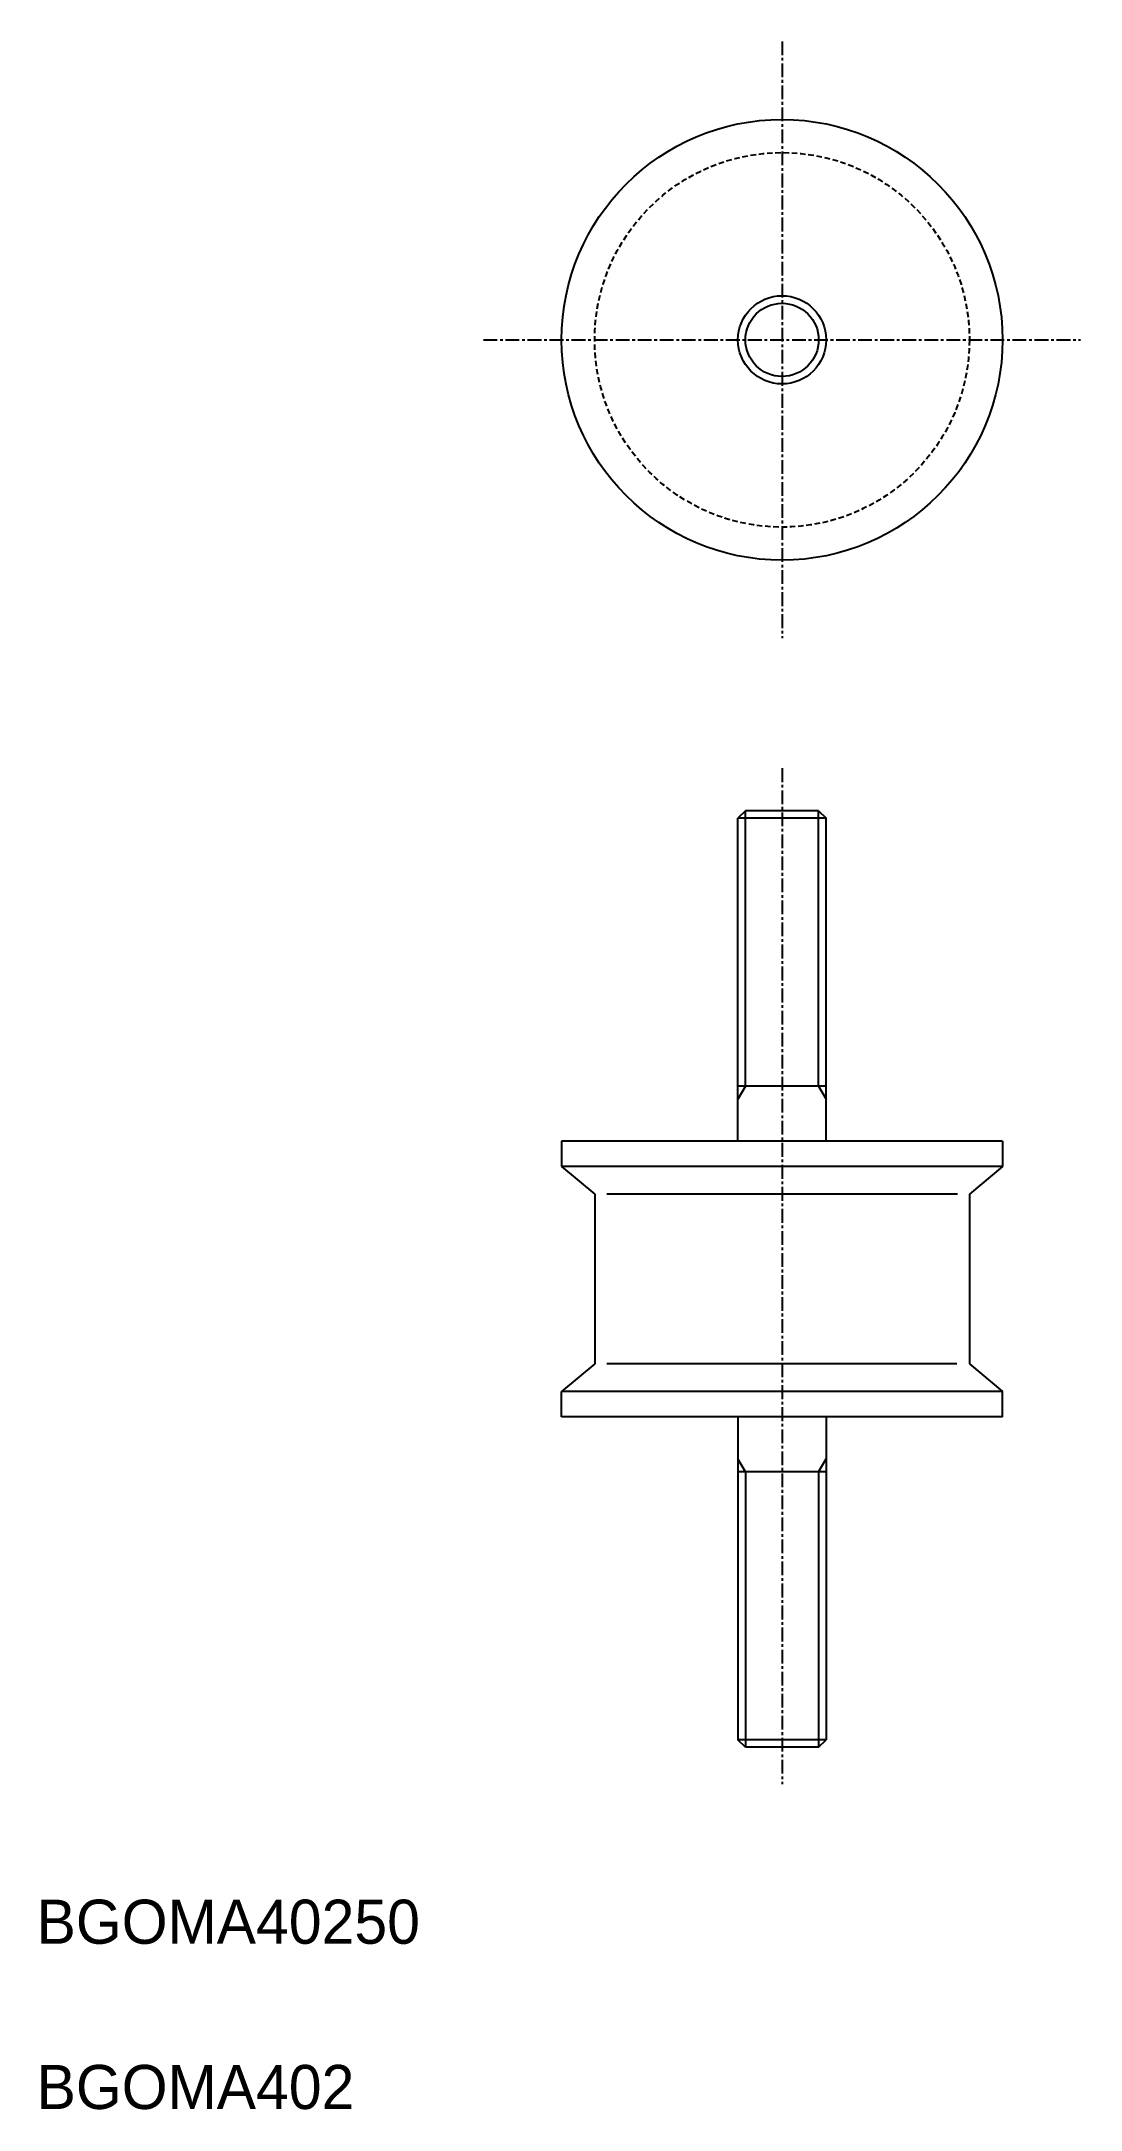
# Model space of a CAD drawing. Extents: x 10 to 105, y 10 to 198.
import ezdxf

# ---------------------------------------------------------------- set-up
doc = ezdxf.new("R2010")
doc.units = 0
doc.linetypes.add('CENTER', pattern=[2, 1.25, -0.25, 0.25, -0.25])
doc.linetypes.add('DASHED', pattern=[0.75, 0.5, -0.25])
doc.layers.get('0').update_dxf_attribs({"linetype": 'CONTINUOUS'})
doc.layers.add('CENTER', color=1, linetype='CENTER')

msp = doc.modelspace()

# ---------------------------------------------------------------- linework, layer by layer
at = {"color": 7, "linetype": 'CONTINUOUS'}
for p, q in [((74.32, 127.84), (73.64, 127.17)), ((80.96, 127.84), (74.32, 127.84)), ((80.96, 127.84), (81.64, 127.17)), ((73.64, 97.84), (73.64, 127.17)), ((81.64, 127.17), (73.64, 127.17)), ((81.64, 97.84), (81.64, 127.17)), ((81.64, 102.84), (73.64, 102.84)), ((57.64, 97.84), (57.64, 95.54)), ((97.64, 97.84), (57.64, 97.84)), ((87.64, 97.84), (87.64, 97.84)), ((97.64, 97.84), (97.64, 95.54)), ((57.64, 95.54), (60.64, 93.04)), ((97.64, 95.54), (57.64, 95.54)), ((97.64, 95.54), (94.64, 93.04)), ((60.64, 93.04), (60.64, 77.64)), ((93.55, 93.04), (61.74, 93.04)), ((94.64, 93.04), (94.64, 77.64)), ((60.64, 77.64), (57.64, 75.14)), ((93.51, 77.64), (61.74, 77.64)), ((94.64, 77.64), (97.64, 75.14)), ((57.64, 72.84), (57.64, 75.14)), ((97.64, 75.14), (57.64, 75.14)), ((97.64, 72.84), (97.64, 75.14)), ((97.64, 72.84), (57.64, 72.84)), ((73.64, 72.84), (73.64, 43.52)), ((81.64, 72.84), (81.64, 43.52)), ((81.64, 67.84), (73.64, 67.84)), ((81.64, 43.52), (73.64, 43.52)), ((74.32, 42.84), (73.64, 43.52)), ((80.96, 42.84), (81.64, 43.52)), ((80.96, 42.84), (74.32, 42.84))]:
    msp.add_line(p, q, dxfattribs=at)
at = {"color": 3, "linetype": 'CONTINUOUS'}
for p, q in [((74.32, 102.84), (74.32, 127.84)), ((80.96, 102.84), (80.96, 127.84)), ((74.32, 102.84), (73.64, 101.67)), ((80.96, 102.84), (81.64, 101.67)), ((74.32, 67.84), (73.64, 69.01)), ((74.32, 67.84), (74.32, 42.84)), ((80.96, 67.84), (81.64, 69.01)), ((80.96, 67.84), (80.96, 42.84))]:
    msp.add_line(p, q, dxfattribs=at)
at = {"color": 7, "linetype": 'CONTINUOUS'}
for radius in [20, 4]:
    msp.add_circle((77.64, 170.58), radius, dxfattribs=at)
at = {"color": 3, "linetype": 'DASHED'}
msp.add_circle((77.64, 170.58), 17, dxfattribs=at)
at = {"color": 3, "linetype": 'CONTINUOUS'}
msp.add_circle((77.64, 170.58), 3.32, dxfattribs=at)
at = {"layer": 'CENTER', "color": 1, "linetype": 'CENTER'}
for p, q in [((77.64, 197.67), (77.64, 143.5)), ((50.55, 170.58), (104.73, 170.58)), ((77.64, 131.69), (77.64, 39.48))]:
    msp.add_line(p, q, dxfattribs=at)

# ---------------------------------------------------------------- texts
at = {"color": 7, "linetype": 'CONTINUOUS'}
for s, p in [('BGOMA40250', (10, 25)), ('BGOMA402', (10, 10))]:
    msp.add_text(s, height=4, dxfattribs=at).set_placement(p)

doc.saveas('drawing.dxf')
